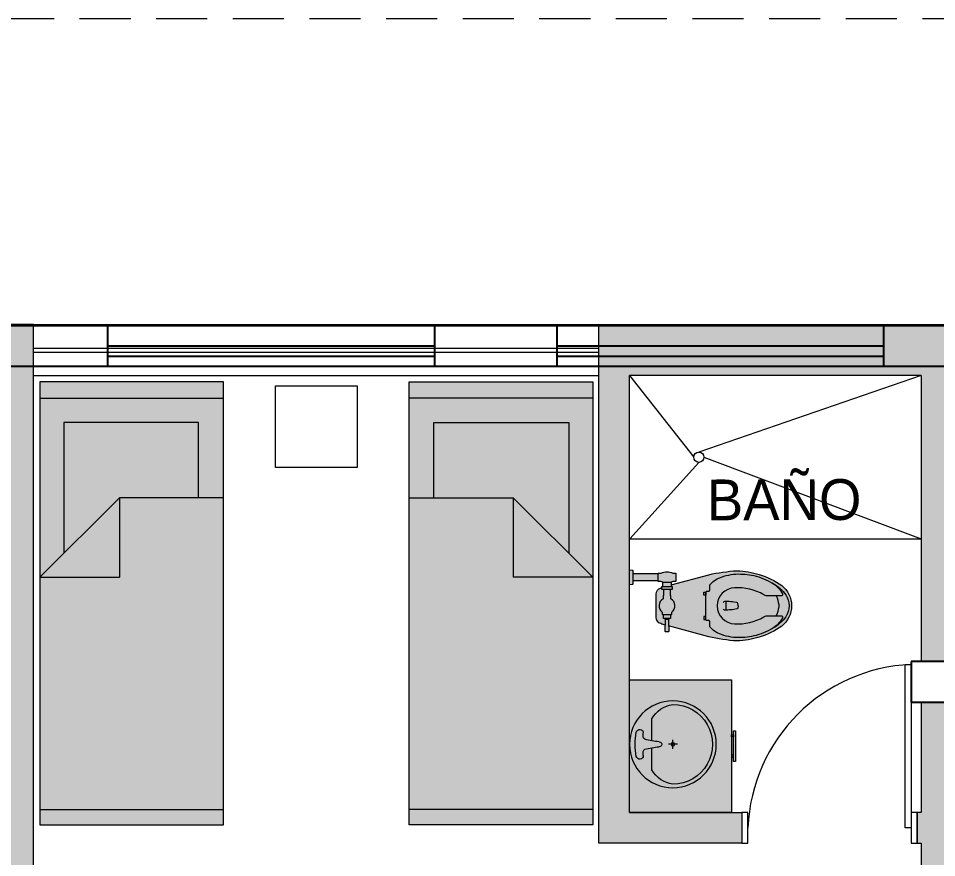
# Model space of a CAD drawing. Header units: metres. Extents: x 51 to 18146, y -212 to 18074.
# Drawn here: x 83.758 to 88.252, y 369.907 to 374.013 of the extents above; entities that cross this region are included whole.
import ezdxf

# ---------------------------------------------------------------- set-up
doc = ezdxf.new("R2010")
doc.units = ezdxf.units.M
doc.linetypes.add('DASHED2', pattern=[0.375, 0.25, -0.125])
doc.layers.get('0').update_dxf_attribs({"color": 250})
for name, color, linetype, lineweight in [('P0 - Antepecho', 250, 'Continuous', 15), ('P0 - Estructura', 250, 'Continuous', 25), ('P0 - Mobiliario', 250, 'Continuous', 9), ('P0 - Paredes', 250, 'Continuous', 20), ('P0 - Pergola', 250, 'Continuous', 18), ('P0 - Puertas', 250, 'Continuous', 13), ('P0 - Textos', 250, 'Continuous', 13), ('P0 - Ventanas', 250, 'Continuous', 15)]:
    doc.layers.add(name, color=color, linetype=linetype, lineweight=lineweight)
doc.layers.add('PA', color=7, linetype='Continuous')
doc.layers.add('VE', color=5, linetype='Continuous')
doc.layers.get('0').freeze()
doc.styles.add('CENTURY GOTHIC', font='GOTHIC.TTF')

# ---------------------------------------------------------------- blocks, each defined once
blk = doc.blocks.new('*U202')
at = {"true_color": 0xe7e8e9, "transparency": 33554687}
h = blk.add_hatch(color=254, dxfattribs=at)
h.dxf.hatch_style = 1
h.paths.add_polyline_path([(-0.0550002811169236, 0.5000000253003237), (-0.0450002811167053, 0.5000000309227062), (-0.0450002923613852, 0.5100000309226881), (-0.0550002923616035, 0.5100000253003055)])
h.paths.add_polyline_path([(-0.1750002923614659, 0.5099999578322832), (-0.0250002923609486, 0.5100000421673395), (-0.0250002923609373, 0.5200000421675608), (-0.175000292361483, 0.5199999578325045)])
h.paths.add_polyline_path([(-0.1550002811163779, 0.4999999690770665), (-0.1450002811166144, 0.4999999746993354), (-0.1450002923612658, 0.5099999746993172), (-0.1550002923610293, 0.5099999690770483)])
h.paths.add_polyline_path([(-0.4249999999998787, -1.827259865e-07), (0.2249999999999261, 9.83908421e-08), (0.2249997188831572, 0.5000000983907285), (-0.4250002811166477, 0.4999998172740136)])
at = {"ltscale": 0.5}
for points in [[(0.2249997188831572, 0.5000000983907285), (-0.4250002811166951, 0.4999999016090442), (-0.4249999999999261, -9.83909558e-08), (0.2249999999999261, 9.83908421e-08)], [(-0.0250002979832743, 0.5200000421675578), (-0.17500029798382, 0.5199999578325015), (-0.1750002923614659, 0.5099999578322832), (-0.0250002923609486, 0.5100000421673395)], [(-0.1550002923610293, 0.5099999690770483), (-0.1450002923612658, 0.5099999746993172), (-0.1450002811166144, 0.4999999746993354), (-0.1550002811163779, 0.4999999690770665)], [(-0.0450002923613852, 0.5100000309226881), (-0.0550002923616035, 0.5100000253003055), (-0.0550002811169236, 0.5000000253003237), (-0.0450002811167053, 0.5000000309227062)]]:
    blk.add_lwpolyline(points, close=True, dxfattribs=at)
blk = doc.blocks.new('*U180')
at = {"true_color": 0xffffff, "transparency": 33554648}
h = blk.add_hatch(color=7, dxfattribs=at)
h.dxf.hatch_style = 1
edge = h.paths.add_edge_path()
edge.add_arc((0, -0.2414999999999736), 0.2415, 0, 360)
for p, q in [((-0.0251743179051118, -0.2414999999999736), (0.0251743179051119, -0.2414999999999736)), ((0, -0.2163256820948618), (0, -0.2654958906946376)), ((-0.1415971398016609, -0.3589999999999236), (-0.0194043751166646, -0.3589999999999236)), ((-0.0629496485748859, -0.4062846031793584), (-0.0393239013624225, -0.4062846031793584)), ((0.019404375116892, -0.3589999999999236), (0.1415971398016609, -0.3589999999999236)), ((0.039323901365151, -0.4062846031793584), (0.0629496485751133, -0.4062846031793584)), ((0, -0.4829999999999737), (0, -0.4829999999999737))]:
    blk.add_line(p, q)
for radius in [0.2415, 0.01]:
    blk.add_circle((0, -0.2414999999999736), radius)
for centre, radius, start, end in [((0, -0.2414999999999736), 0.2215, 359.9999991805735, 180.0000010560101), ((-0.0612184111591887, -0.2184225629652019), 0.1619344182730617, 188.1931735702387, 240.240138086049), ((0.0612184111591887, -0.2184225629652019), 0.1619344182730571, 299.7598619139509, 351.8068264297613), ((0, -0.3172270947050606), 0.0136040385439314, 355.6157637962072, 184.3842362037927), ((-0.5623570317511623, -0.2603682471880119), 0.5518385724188483, 345.5522968870517, 353.977452873383), ((0.5623570317486611, -0.2603682471881257), 0.551838572416039, 186.0225471266364, 194.4477031130903), ((-0.062949648574886, -0.4260937162447363), 0.0198091130653746, 89.99999999983065, 256.6163226065404), ((-0.0393239013624225, -0.3943398535229221), 0.0119447496564532, 270, 341.9046449538021), ((0.039323901365151, -0.3943398535229221), 0.0119447496564532, 198.0953550463533, 270), ((0.0629496485751133, -0.4260937162447363), 0.0198091130653746, 283.3836773934596, 90.00000000000003), ((0, -0.0637212258760087), 0.3875729818071575, 259.9649411936483, 280.0350588063517)]:
    blk.add_arc(centre, radius, start, end)
blk = doc.blocks.new('INOD-01')
at = {"true_color": 0xffffff, "transparency": 33554687}
h = blk.add_hatch(color=7, dxfattribs=at)
h.dxf.hatch_style = 1
edge = h.paths.add_edge_path()
edge.add_line((0.0002918474736075, -0.0003879760621057), (0.0002382510323397, -0.0001917094035475))
edge.add_line((0.0002382510323397, -0.0001917094035475), (0.000264723326868, -0.0001924088414627))
edge.add_arc((0.0002647808000099, -0.0001902336005938), 2.176e-06, 268.4865112817784, 360.0000000000022)
edge.add_line((0.0002669568000099, -0.0001902336005938), (0.0002669568000099, -0.0001771776005938))
edge.add_arc((0.0002647808000099, -0.0001771776005938), 2.176e-06, 2.1925e-12, 91.51348871822026)
edge.add_line((0.000264723326868, -0.0001750023597248), (0.0002339109941819, -0.0001758164679886))
edge.add_arc((-0.0012528411636875, -0.0006210368612465), 0.0015519836266862, 16.67076979263193, 17.55550343394369)
edge.add_arc((-0.0012528411636865, -0.0006210368612483), 0.0015519836266858, 17.55550343401838, 17.55821374517804)
edge.add_arc((0.000196855750372, -0.0001623293090523), 3.1446300254e-05, 17.55821374521364, 89.99999999978911)
edge.add_line((0.0001968557503721, -0.0001308830087983), (0.0001966447219775, -0.0001308830087983))
edge.add_line((0.0001966447219775, -0.0001308830087983), (8.22866498437e-05, -0.0001308830087983))
edge.add_arc((8.22866498437e-05, -0.0001623293090522), 3.1446300254e-05, 90.00000000000018, 162.4417862543645)
edge.add_arc((0.0015319835646691, -0.0006210368615053), 0.0015519836274946, 162.4417862543076, 162.4444965654751)
edge.add_arc((0.0015319835639032, -0.0006210368612465), 0.0015519836266863, 162.4444965660555, 162.6571959689197)
edge.add_line((5.05556381751e-05, -0.000158409064443), (4.42577066413e-05, -0.000158409064443))
edge.add_line((4.42577066413e-05, -0.000158409064443), (4.42577066413e-05, -0.0001627392005938))
edge.add_line((4.42577066413e-05, -0.0001627392005938), (2.3650696051e-05, -0.0001627392005938))
edge.add_arc((-3.00799999893e-05, -0.0001834942554702), 5.7599999999e-05, 21.12051381918062, 29.7974804259429)
edge.add_line((1.99045488869e-05, -0.0001548707533515), (1.99045488869e-05, -0.0001408000005937))
edge.add_line((1.99045488869e-05, -0.0001408000005937), (1.76000000099e-05, -0.0001408000005937))
edge.add_line((1.76000000099e-05, -0.0001408000005937), (1.76000000099e-05, -1.61280005937e-05))
edge.add_line((1.76000000099e-05, -1.61280005937e-05), (3.29732523855e-05, -1.61280005937e-05))
edge.add_arc((3.29732523855e-05, -1.37280005937e-05), 2.4e-06, 270.0000000000012, 356.9999999999856)
edge.add_line((3.53699632689e-05, -1.38536068887e-05), (3.60960000099e-05, -5.938e-13))
edge.add_line((3.60960000099e-05, -5.938e-13), (-3.60959999901e-05, -5.938e-13))
edge.add_line((-3.60959999901e-05, -5.938e-13), (-3.53699632491e-05, -1.38536068887e-05))
edge.add_arc((-3.29732523657e-05, -1.37280005937e-05), 2.4e-06, 183.0000000000167, 270.0000000000017)
edge.add_line((-3.29732523657e-05, -1.61280005938e-05), (-1.75999999901e-05, -1.61280005937e-05))
edge.add_line((-1.75999999901e-05, -1.61280005937e-05), (-1.75999999901e-05, -0.0001408000005937))
edge.add_line((-1.75999999901e-05, -0.0001408000005937), (-1.99045488671e-05, -0.0001408000005937))
edge.add_line((-1.99045488671e-05, -0.0001408000005937), (-1.99045488671e-05, -0.0001548707533515))
edge.add_arc((3.00800000089e-05, -0.0001834942554702), 5.7599999999e-05, 150.2025195740572, 209.7974804259428)
edge.add_line((-1.99045488671e-05, -0.0002121177575888), (-1.99045488671e-05, -0.0002266112005938))
edge.add_line((-1.99045488671e-05, -0.0002266112005938), (1.99045488869e-05, -0.0002266112005938))
edge.add_line((1.99045488869e-05, -0.0002266112005938), (1.99045488869e-05, -0.000212540447836))
edge.add_arc((-3.00799999892e-05, -0.0001839169457173), 5.7599999999e-05, 330.2025195740569, 338.8794861808192)
edge.add_line((2.3650696051e-05, -0.0002046720005938), (3.73515456954e-05, -0.0002046720005938))
edge.add_line((3.73515456954e-05, -0.0002046720005938), (-1.27050733918e-05, -0.0003879760621057))
edge.add_arc((0.000883996825248, -0.0005864974359908), 0.0009184144113163, 167.5166062891937, 176.3215260692015)
edge.add_arc((0.0003833216351227, -0.0005111474126847), 0.0004161714226488, 182.2621442327413, 197.4133275787918)
edge.add_arc((0.000374725779437, -0.0005146131149671), 0.0004069330158361, 197.3099173398628, 214.6376872902036)
edge.add_arc((0.0001401104933145, -0.0006654765836616), 0.0001284835175649, 218.7559047758317, 269.7595075541422)
edge.add_arc((0.0001390319069012, -0.0006654765836616), 0.0001284835175649, 270.2404924458575, 321.2440952241662)
edge.add_arc((-9.55833792213e-05, -0.0005146131149671), 0.0004069330158361, 325.3623127097956, 342.6900826601273)
edge.add_arc((-0.000104179234907, -0.0005111474126847), 0.0004161714226488, 342.5866724211986, 357.7378557672582)
edge.add_arc((-0.0006048544250323, -0.0005864974359908), 0.0009184144113163, 3.678473930798392, 12.48339371080601)
for p, q in [((-1.75999999901e-05, -0.0001408000005937), (-1.75999999901e-05, -1.61280005938e-05)), ((1.76000000099e-05, -0.0001408000005937), (1.76000000099e-05, -1.61280005938e-05)), ((0.0002066176000099, -0.0001908736005938), (0.0002066176000099, -0.0001765376005938)), ((0.000180593588431, -0.0002072576005938), (0.000180593588431, -0.0002072558843656)), ((0.0001178826573047, -0.0004726958628207), (0.0001612597431683, -0.0004726958628207))]:
    blk.add_line(p, q)
for points in [[(3.29732523855e-05, -1.61280005937e-05, 0.3989595459737203), (3.53699632689e-05, -1.38536068887e-05), (3.60960000099e-05, -5.938e-13), (-3.60959999901e-05, -5.938e-13), (-3.53699632491e-05, -1.38536068887e-05, 0.3989595459737218), (-3.29732523657e-05, -1.61280005938e-05)], [(5.74737066413e-05, -0.000158409064443), (4.42577066413e-05, -0.000158409064443), (4.42577066413e-05, -0.0002090021367445), (5.74737066413e-05, -0.0002090021367445, 0.4142135623730943), (5.98737066413e-05, -0.0002066021367445), (5.98737066413e-05, -0.000160809064443, 0.4142135623735644)]]:
    blk.add_lwpolyline(points, format="xyb", close=True)
for points in [[(0.0002339109941819, -0.0001758164679886, 0.0038603979375891), (0.0002268591426284, -0.0001529127527126, 1.18259633602e-05), (0.0002268369968987, -0.00015284275771, 0.327052198794663), (0.000196855750372, -0.0001308830087983), (0.0001966447219775, -0.0001308830087983), (8.24976782382e-05, -0.0001308830087983), (8.22866498437e-05, -0.0001308830087983, 0.3270521987946629), (5.2305403317e-05, -0.0001528427577099, 1.18259633601e-05), (5.22832575872e-05, -0.0001529127527126, 0.0009280764907097), (5.05556381751e-05, -0.000158409064443)], [(2.3650696051e-05, -0.0001627392005938, 0.0378785093084316), (1.99045488869e-05, -0.0001548707533515), (1.99045488869e-05, -0.0001408000005937), (-1.99045488671e-05, -0.0001408000005937), (-1.99045488671e-05, -0.0001548707533515, 0.2660558827263071), (-1.99045488671e-05, -0.0002121177575888), (-1.99045488671e-05, -0.0002266112005938), (1.99045488869e-05, -0.0002266112005938), (1.99045488869e-05, -0.000212540447836, 0.0378785093084317), (2.3650696051e-05, -0.0002046720005938)], [(5.98737066413e-05, -0.0001671552005938), (8.83712000099e-05, -0.0001671552005938), (8.83712000099e-05, -0.0001641573180548), (0.0001056261709735, -0.0001641573180548, -0.5379008791039003), (0.0001708714179404, -0.0001601536005938), (0.000180593588431, -0.0001601536005938), (0.0001825024000099, -0.0001620624121726), (0.0001825024000099, -0.0002053487890149), (0.000180593588431, -0.0002072576005938), (0.0001708714179406, -0.0002072576005938, -0.5380478875231625), (0.0001056172595807, -0.0002032384005938), (8.83712000099e-05, -0.0002032384005938), (8.83712000099e-05, -0.0002002560005938), (5.98737066413e-05, -0.0002002560005938)], [(0.0002021504000099, -0.0001933318851751, 0.0763482395148187), (0.0002066176000099, -0.0001908736005938), (0.000264723326868, -0.0001924088414627, 0.421971777180901), (0.0002669568000099, -0.0001902336005938), (0.0002669568000099, -0.0001771776005938, 0.4219717771809204), (0.000264723326868, -0.0001750023597248), (0.0002066176000099, -0.0001765376005938, 0.0763482395148204), (0.0002021504000099, -0.0001740793160124)], [(3.73515456954e-05, -0.0002046720005938), (-1.27050733918e-05, -0.0003879760621057, 0.0384376232708101), (-3.25254619771e-05, -0.0005275743680697, 0.0662059872184115), (-1.37769603512e-05, -0.0006356920171529, 0.075751054727309), (3.99164801587e-05, -0.0007459077592939, 0.2262934232875251), (0.0001395712001078, -0.0007939589694142, 0.2262934232875266), (0.0002392259200569, -0.0007459077592939, 0.075751054727309), (0.0002929193605669, -0.0006356920171529, 0.0662059872184115), (0.0003116678621927, -0.0005275743680697, 0.0384376232708101), (0.0002918474736075, -0.0003879760621057), (0.0002382510323397, -0.0001917094035475)], [(0.0001395712002365, -0.0003739555502288), (7.18935035182e-05, -0.0003739555502288, 0.4061813241343537), (6.81073048658e-05, -0.0003774445621311), (6.81073048658e-05, -0.0003878493849188, -0.4440172768090673), (6.20976410165e-05, -0.0003928962984438), (3.97847998381e-05, -0.0003928962984438, 0.1438469578059684), (3.43935864718e-05, -0.0003954436925504, 0.0482381198471497), (1.60773100786e-05, -0.0004157084602697), (7.8783026355e-06, -0.0004293868996631, 0.0993278735155251), (-1.60211943743e-05, -0.0005217433313045, 0.066881327153603), (-8.2041698472e-06, -0.0006088583538911, 0.081512776691417), (2.92823564273e-05, -0.0007020492371039, 0.1112856783503353), (8.56062717975e-05, -0.0007663386674882, 0.1252006655262719), (0.0001395712001721, -0.0007822357323021, 0.1252006655262719), (0.0001935361285468, -0.0007663386674882, 0.1112856783503353), (0.000249860043917, -0.0007020492371039, 0.081512776691417), (0.0002873465701915, -0.0006088583538911, 0.066881327153603), (0.0002951635947186, -0.0005217433313045, 0.0993278735155251), (0.0002712640977088, -0.0004293868996631), (0.0002630650902657, -0.0004157084602697, 0.0482381198471497), (0.0002447488138724, -0.0003954436925504, 0.1438469578059684), (0.0002393576005062, -0.0003928962984438), (0.0002170447593278, -0.0003928962984438, -0.4440172768090673), (0.0002110350954785, -0.0003878493849188), (0.0002110350954785, -0.0003774445621311, 0.4061813241343537), (0.0002072488968261, -0.0003739555502288), (0.0001395712001078, -0.0003739555502288)], [(2.69653758376e-05, -0.0006981647735054, 0.1342459237053753), (8.01265500507e-05, -0.0007492590977242, 0.6295442393258791), (9.08990182353e-05, -0.0007421851418912), (9.08990182353e-05, -0.0006740476619452, 0.129257394288638), (8.50943098931e-05, -0.0006577741512603, -0.1489843020424669), (5.13898260291e-05, -0.0005150487915121, -0.9657174645196754), (0.0002277525741865, -0.0005150487915121, -0.1489843020424669), (0.0001940480903225, -0.0006577741512603, 0.129257394288638), (0.0001882433819804, -0.0006740476619452), (0.0001882433819804, -0.0007421851418912, 0.6295442393258791), (0.0001990158501649, -0.0007492590977242, 0.1342459237053753), (0.000252177024378, -0.0006981647735054)], [(0.0001395712001128, -0.0005326198181152), (0.0001282967442991, -0.000530824833551, -0.2859930065653504), (0.0001239851846624, -0.0005265548146609), (0.0001209619268648, -0.000510603787351, -0.0096572455949556), (0.0001185859735593, -0.0004812373990253), (0.0001178826573047, -0.0004726958628207, -0.2787004730350135), (0.0001232404679758, -0.0004587671980262)], [(0.0001395712003601, -0.0005326198181152), (0.0001508456561738, -0.000530824833551, 0.2859930065653504), (0.0001551572158105, -0.0005265548146609), (0.0001581804736081, -0.000510603787351, 0.0096572455949556), (0.0001605564269137, -0.0004812373990253), (0.0001612597431683, -0.0004726958628207, 0.2787004730350135), (0.0001559019324971, -0.0004587671980262)], [(9.08494790077e-05, -0.0007185351238292, 0.0687483220196974), (0.0001335441688653, -0.0007313846657857), (0.0001455982313504, -0.0007313846657857, 0.0687483220196972), (0.000188292921208, -0.0007185351238292)]]:
    blk.add_lwpolyline(points, format="xyb")
for points in [[(4.42577066413e-05, -0.0001627392005938), (2.35776000098e-05, -0.0001627392005938), (2.35776000098e-05, -0.0002046720005938), (4.42577066413e-05, -0.0002046720005938)], [(0.0001825024000099, -0.0002011776005938), (0.0002021504000099, -0.0002011776005938), (0.0002021504000099, -0.0001662336005938), (0.0001825024000099, -0.0001662336005938)]]:
    blk.add_lwpolyline(points)
for points in [[(7.18935033896e-05, -0.0003739555502288), (8.77249324352e-05, -0.0003739555502288), (8.77249324352e-05, -0.0003643504567444), (7.18935033896e-05, -0.0003643504567444)], [(0.0002072488968261, -0.0003739555502288), (0.0001914174677804, -0.0003739555502288), (0.0001914174677804, -0.0003643504567444), (0.0002072488968261, -0.0003643504567444)]]:
    blk.add_lwpolyline(points, close=True)
blk = doc.blocks.new('*U216')
for points in [[(0.8299999987590139, 0.8750000002444712), (0.8299999965936876, 0.0750000011175864), (0.7999999965657479, 0.0750000011175864), (0.799999997916167, 0.8750000021071166)], [(-2.9103833e-09, 2.0489104e-09), (0.0299999971175564, 1.862652e-10), (0.0299999982817101, 0.1499999986961491), (-1.513399e-09, 0.1499999986961491)], [(0.8299999970593486, -7e-16), (0.859999996621627, -7e-16), (0.8599999976693652, 0.149999996647238), (0.8299999983399176, 0.1500000003725283)]]:
    blk.add_lwpolyline(points, close=True)
blk.add_arc((0.8657903124785693, 0.0392096870441101), 0.8365562722648768, 92.45202878089133, 177.5479710811707)
blk = doc.blocks.new('CAMA01')
at = {"true_color": 0xffffff, "transparency": 33554610}
h = blk.add_hatch(color=7, dxfattribs=at)
h.dxf.hatch_style = 1
h.paths.add_polyline_path([(-2.8824434e-09, -0.0021700000017881), (0, 1.8626e-12), (0.0009000000013039, -1.1920929e-09), (0.0008999971123412, -0.0021700011976063)])
for p, q in [((0.0008999998944213, -8.02843601183e-05), (-1.066413e-10, -8.02831587122e-05)), ((0.0001219024024904, -0.0005678501427174), (0.0001219028891064, -0.000200283318758)), ((0.0001219028891064, -0.000200283318758), (0.0007819028915837, -0.0002002841942012)), ((0.0007819028915837, -0.0002002841942012), (0.0007819020384897, -0.0008404724586327)), ((1.3510794379e-06, -0.0005694204699248), (0.0005095589705743, -0.000569421146065)), ((0.0005095589705743, -0.000569421146065), (0.0005095584532246, -0.0009580084774643)), ((0.0008999987235293, -0.0009580089971423), (0.0005095589705743, -0.000569421146065)), ((0.0008999987235293, -0.0009580089971423), (0.0005095584532246, -0.0009580084774643)), ((0.0008999972106364, -0.0020961682585045), (-2.78437e-09, -0.0020961670682743))]:
    blk.add_line(p, q)
blk.add_lwpolyline([(-2.8824434e-09, -0.0021700000017881), (0, 1.8626e-12), (0.0009000000013039, -1.1920929e-09), (0.0008999971123412, -0.0021700011976063)], close=True)
blk = doc.blocks.new('-COL40-')
at = {"color": 0}
blk.add_lwpolyline([(-0.1999999999710837, 0.1999999998887603), (-0.1999999999710837, -0.200000000115196), (0.2000000000328441, -0.200000000115196), (0.2000000000328441, 0.1999999998887603)], close=True, dxfattribs=at)

msp = doc.modelspace()

# ---------------------------------------------------------------- hatches: boundary and pattern name
at = {"layer": 'P0 - Paredes'}
h = msp.add_hatch(color=256, dxfattribs=at)
h.dxf.hatch_style = 1
h.paths.add_polyline_path([(83.83248244665565, 372.5150811914206), (83.68265436039866, 372.5150811910034), (83.68265439203383, 371.3863751417995), (83.68265439389646, 370.9169152789116), (83.68265439389646, 365.0736239139438), (83.83248244665565, 365.0736239144206), (83.83248244851826, 366.521957652688), (87.02881426985562, 366.521957652688), (87.02881426985562, 365.0736239144206), (87.17864232261479, 365.0736239144206), (87.17864254029095, 366.721728392303), (87.0288142735809, 366.72172837466), (87.0288142735809, 366.6717857068181), (83.83248244665565, 366.6717857072949), (83.83248244851826, 368.120120818615), (87.02881426985562, 368.1201208181381), (87.02881426985562, 367.6806279389858), (87.17864232447744, 367.680627938509), (87.17864232447744, 368.2699488728047), (83.83248244665565, 368.2699488728047)])
h = msp.add_hatch(color=256, dxfattribs=at)
h.dxf.hatch_style = 1
h.paths.add_polyline_path([(88.32732407407462, 372.5150811910034), (86.59930718688668, 372.5150811910034), (86.59930718874932, 369.9779928056598), (87.29850477449597, 369.9779928061366), (87.29850477449597, 370.1278208598495), (86.74913524337111, 370.1278208598495), (86.74913524150848, 372.2653677672148), (88.17749602131548, 372.2653677672148), (88.17749602131548, 370.8669712208509), (88.32732407593727, 370.8669712212682)])
h = msp.add_hatch(color=256, dxfattribs=at)
h.dxf.hatch_style = 1
h.paths.add_polyline_path([(88.32732404245436, 370.66720048213), (88.17749599155783, 370.6672004816532), (88.17749598969517, 370.1278208542466), (88.15751891995967, 370.1278208565712), (88.15751892182232, 369.9779928052425), (88.17749598969517, 369.9779928056598), (88.17749598969517, 368.2699488560558), (88.137541790694, 368.2699488569499), (88.13754178883136, 368.1201208107471), (88.17749598969517, 368.1201208107471), (88.17749598969517, 364.4243662615419), (88.32732404616475, 364.424366261065)])

# ---------------------------------------------------------------- linework, layer by layer
at = {"layer": 'P0 - Antepecho'}
for p, q in [((83.83248241688312, 372.5150811905265), (86.59930715526639, 372.5150811910034)), ((83.83248241688312, 372.2653677667379), (86.59930715526639, 372.2653677667379))]:
    msp.add_line(p, q, dxfattribs=at)
at = {"layer": 'P0 - Mobiliario'}
for p, q in [((86.74913520988821, 372.2653677672148), (87.06353544031084, 371.8658262912035)), ((88.17749598969517, 372.2653677672148), (87.08850678120552, 371.8907976334691)), ((87.08850678120552, 371.8408549489379), (86.7515526970327, 371.4662848151326)), ((87.11347812581063, 371.8658262907267), (88.17749598969517, 371.4662848156095)), ((86.74913520988821, 371.4662848156095), (88.17749598969517, 371.4662848156095))]:
    msp.add_line(p, q, dxfattribs=at)
at = {"layer": 'P0 - Mobiliario', "elevation": -3.353564e-09}
msp.add_lwpolyline([(85.41566548340023, 371.8158836112618), (85.01612400689721, 371.8158836112618), (85.01612400503457, 372.2154250896573), (85.41566548153757, 372.2154250896573)], close=True, dxfattribs=at)
at = {"layer": 'P0 - Mobiliario'}
msp.add_circle((87.08850678120552, 371.8658262916803), 0.0249713423745931, dxfattribs=at)
at = {"layer": 'P0 - Paredes'}
for p, q in [((83.83248241688312, 372.5150811914206), (83.68265436039866, 372.5150811914206)), ((83.83248241874576, 368.2699488723278), (83.83248241502046, 372.5150811910034)), ((86.59930715712905, 369.9779928052425, -6.7071279e-09), (86.59930715526639, 372.5150811910034, -6.7071271e-09)), ((86.59930715526639, 372.5150811910034), (88.327324044317, 372.5150811910034)), ((86.74913520988821, 370.1278208598495, -6.7071279e-09), (86.74913520988821, 372.2653677672148, -6.7071272e-09)), ((88.17749598969517, 372.2653677672148), (86.74913520988821, 372.2653677672148)), ((88.17749598969517, 372.2653677672148), (88.17749598969517, 370.8669712212682)), ((88.17749599155783, 370.6672004816532), (88.17749598969517, 370.1278208542466)), ((88.17749598969517, 369.9779928056598), (88.17749598969517, 368.2699488560558))]:
    msp.add_line(p, q, dxfattribs=at)
at = {"layer": 'P0 - Paredes', "elevation": -6.7071279e-09}
msp.add_lwpolyline([(86.74913520988821, 370.1278208598495), (87.29850474286079, 370.1278208603263), (87.29850474472345, 369.9779928056598), (86.59930715712905, 369.9779928052425)], dxfattribs=at)
at = {"layer": 'P0 - Paredes'}
msp.add_lwpolyline([(88.17749598969517, 370.1278208542466), (88.15751891995967, 370.1278208565712), (88.15751892182232, 369.9779928052425), (88.17749598969517, 369.9779928056598)], dxfattribs=at)
at = {"layer": 'P0 - Pergola', "linetype": 'DASHED2'}
msp.add_lwpolyline([(83.6826543752849, 374.0133632702231), (96.41803899748624, 374.0133617329598), (96.4180389956385, 370.8669725943208)], dxfattribs=at)
at = {"layer": 'P0 - Ventanas'}
for p, q in [((83.83248241874576, 372.4002130149007), (86.59930715526639, 372.4002130158544)), ((83.83248241502046, 372.3802359423638), (86.59930715526639, 372.3802359418869))]:
    msp.add_line(p, q, dxfattribs=at)
at = {"layer": 'PA', "color": 0}
for p, q in [((84.19436682482922, 372.5095789271405), (83.59436682482922, 372.5095789271405)), ((84.19436682482922, 372.5095789271405), (84.19436682482922, 372.3095789271405)), ((86.3943668248292, 372.5095789271405), (85.79436682482923, 372.5095789271405)), ((85.79436682482923, 372.5095789271405), (85.79436682482925, 372.3095789271405)), ((86.39436682483644, 372.3095789271408), (86.39436682483644, 372.5095789271405)), ((88.39436682508229, 372.5095789271405), (87.99436682482923, 372.5095789271405)), ((87.99436682483643, 372.3095789271405), (87.99436682483643, 372.5095789271405)), ((84.19436682482922, 372.3095789271405), (83.59436682482922, 372.3095789271405)), ((86.3943668248292, 372.3095789271405), (85.79436682482925, 372.3095789271405)), ((88.39436682483633, 372.3095789271405), (87.99436682482923, 372.3095789271405))]:
    msp.add_line(p, q, dxfattribs=at)
at = {"layer": 'VE', "color": 0}
for p, q in [((85.79436682482923, 372.5095789271405), (84.19436682482922, 372.5095789271405)), ((87.99436682482923, 372.5095789271405), (86.3943668248292, 372.5095789271405)), ((85.79436682482923, 372.4095789271404), (84.19436682482922, 372.4095789271404)), ((87.99436682482923, 372.4095789271404), (86.3943668248292, 372.4095789271404)), ((85.79436682482923, 372.3595789271404), (84.19436682482922, 372.3595789271404)), ((87.99436682482923, 372.3595789271404), (86.3943668248292, 372.3595789271404)), ((85.79436682482923, 372.3095789271405), (84.19436682482922, 372.3095789271405)), ((87.99436682482923, 372.3095789271405), (86.3943668248292, 372.3095789271405))]:
    msp.add_line(p, q, dxfattribs=at)

# ---------------------------------------------------------------- block references
at = {"layer": 'P0 - Estructura', "transparency": 33554687, "xscale": 0.4994268474869228, "yscale": 0.4994268474869228, "zscale": 0.4994268474869228}
msp.add_blockref('-COL40-', (88.22743867704273, 370.7670858507752), dxfattribs=at)
at = {"layer": 'P0 - Mobiliario'}
for name, p, xscale, yscale, zscale, rotation in [('CAMA01', (84.76141635477543, 372.2354021635652), -998.8536949837255, 998.8536949837255, 998.8536949837255, 359.9999214648871), ('CAMA01', (85.67037313364446, 372.2354021635652, -6.7072396e-09), 998.8536949837255, 998.8536949837255, 998.8536949837255, 7.85348842907e-05), ('*U202', (86.7491347707957, 370.5523346474767, -6.2579138e-09), -0.9988536949837254, 0.9988536949837254, 0.9988536949837254, 269.9999213130066), ('*U180', (87.17368743102253, 370.4612380456924, -7.1048349e-09), -0.8789912515856778, 0.878991251585678, 0.8789912515856777, 269.999845365834)]:
    msp.add_blockref(name, p, dxfattribs=dict(at, xscale=xscale, yscale=yscale, zscale=zscale, rotation=rotation))
at = {"layer": 'P0 - Mobiliario', "extrusion": (-6.3903563e-09, 1.6046931e-09, -1), "xscale": 998.8536949837255, "yscale": 998.8536949837255, "zscale": -998.8536949837252, "rotation": 270.0000113586804}
msp.add_blockref('INOD-01', (-86.74913520243764, 371.2783121391535, 4.81948393e-08), dxfattribs=at)
at = {"layer": 'P0 - Puertas', "extrusion": (-7.7063005e-09, 5.827071e-10, 1), "xscale": 0.9988536949837254, "yscale": 0.9988536949837254, "zscale": 0.9988536949837254, "rotation": 5.926656026e-07}
msp.add_blockref('*U216', (87.2985047465861, 369.9779927968383, -0.0740029398553934), dxfattribs=at)

# ---------------------------------------------------------------- texts
at = {"layer": 'P0 - Textos', "insert": (87.50562978989632, 371.7579460613267), "char_height": 0.199770738996745, "attachment_point": 2, "rotation": 0.16618649236875727, "style": 'CENTURY GOTHIC'}
msp.add_mtext_dynamic_manual_height_columns('BAÑO', width=0.0018619528952601, gutter_width=0.0029965610849512, heights=[0], dxfattribs=at)

doc.saveas('drawing.dxf')
